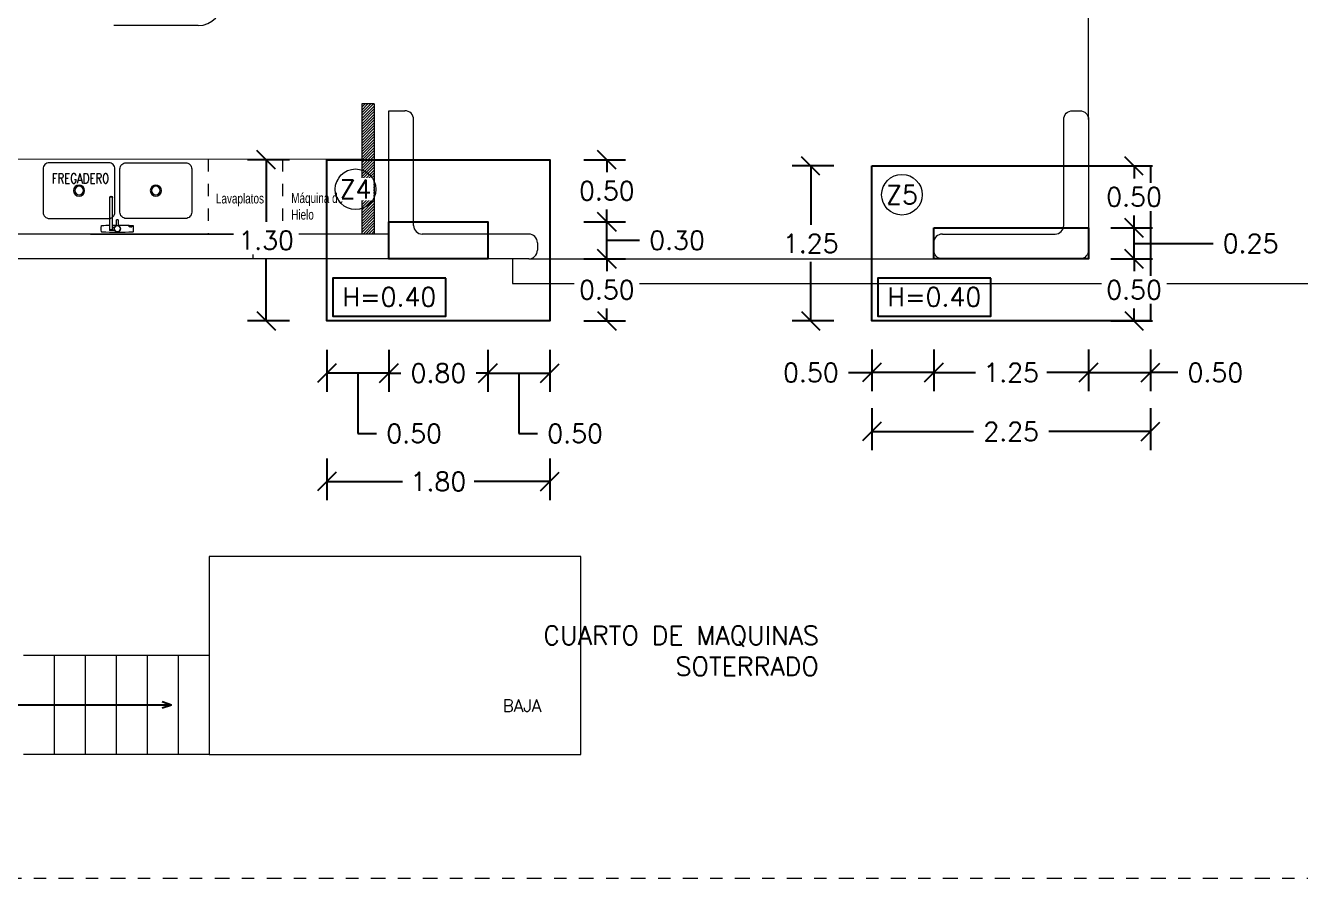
# Model space of a CAD drawing. Header units: metres. Extents: x -25 to 234, y -25 to 53.
# Drawn here: x 106 to 116.29, y 23.46 to 30.34 of the extents above; entities that cross this region are included whole.
import ezdxf

# ---------------------------------------------------------------- set-up
doc = ezdxf.new("R2010")
doc.units = ezdxf.units.M
doc.header["$LTSCALE"] = 0.1
doc.header["$MEASUREMENT"] = 0
doc.header["$PDMODE"] = 66
for name, pattern in [('ACAD_ISO07W100', [3, 0, -3]), ('ACAD_ISO10W100', [18, 12, -3, 0, -3]), ('CONTINUA', [0])]:
    doc.linetypes.add(name, pattern=pattern)
for name, color, linetype, lineweight in [('0-S-GRID-IDEN', 1, 'Continuous', 9), ('01_Mobiliario', 19, 'Continuous', 0), ('02_Mob oculto', 233, 'ACAD_ISO07W100', 0), ('02_mobiliario', 250, 'Continuous', 5), ('A-DOOR', 251, 'Continuous', 5), ('A-FLOR', 253, 'Continuous', 0), ('A-WALL', 7, 'Continuous', 5), ('MOB FIJOS', 251, 'Continuous', 0), ('piso', 253, 'Continuous', 0), ('PLF 01', 252, 'Continuous', 9)]:
    doc.layers.add(name, color=color, linetype=linetype, lineweight=lineweight)
for name, color, linetype in [('001-DIMTEXTO', 4, 'Continuous'), ('DIMENSIONES', 7, 'Continuous'), ('DIMTEXTO', 4, 'Continuous'), ('TEXTOS', 4, 'Continuous'), ('ZAPATAS', 6, 'Continuous')]:
    doc.layers.add(name, color=color, linetype=linetype)
doc.layers.add('SOLAR', color=7, linetype='ACAD_ISO10W100', lineweight=9, true_color=0xff1414)
doc.styles.add('Arch-Dim', font='romans.shx', dxfattribs={"width": 0.75})
doc.styles.add('SMPLEX', font='simplex.shx')
doc.styles.get("Standard").update_dxf_attribs({"font": 'arial.ttf'})
doc.dimstyles.new('DIM-75', dxfattribs={"dimscale": 0.75, "dimtxt": 0.2, "dimasz": 0.2, "dimexe": 0.2, "dimexo": 0.2, "dimgap": 0.1, "dimtad": 0, "dimtih": 1, "dimtoh": 1, "dimzin": 0, "dimdsep": 46, "dimtxsty": 'SMPLEX', "dimblk1": 'OBLIQUE', "dimblk2": 'OBLIQUE', "dimsah": 1, "dimcen": 0.2, "dimclrd": 4, "dimclre": 4, "dimclrt": 4, "dimadec": 0, "dimazin": 0, "dimtfac": 1, "dimtmove": 1, "dimatfit": 3, "dimldrblk": 'OPEN30', "dimfxl": 0.25, "dimfxlon": 1, "dimtfill": 1, "dimtolj": 1, "dimtzin": 0, "dimarcsym": 0})

# ---------------------------------------------------------------- blocks, each defined once
blk = doc.blocks.new('SE3')
at = {"layer": 'MOB FIJOS'}
for p, q in [((115.4, 359.7), (115.4, 371.2)), ((132.6, 371.2), (115.4, 371.2)), ((115.4, 359.7), (116.8, 359.7)), ((116.8, 365.4), (116.8, 264.8)), ((124.5, 264.8), (124.5, 365.4)), ((124.5, 359.7), (132.6, 359.7)), ((138.5, 355.7), (138.5, 336.6)), ((143.5, 336.6), (138.5, 336.6)), ((143.5, 336.6), (143.5, 355.7)), ((180, 358.9), (179.6, 358.9)), ((179.6, 358.9), (179.6, 357)), ((179.6, 357), (180, 357)), ((180, 358.1), (180, 358.9)), ((180.7, 358.1), (180, 358.1)), ((180, 357), (180, 357.8)), ((180, 357.8), (180.7, 357.8)), ((181.1, 358.9), (180.7, 358.9)), ((180.7, 358.9), (180.7, 358.1)), ((180.7, 357.8), (180.7, 357)), ((180.7, 357), (181.1, 357)), ((181.1, 357), (181.1, 358.9)), ((181.5, 358.9), (182.8, 358.9)), ((181.5, 357), (181.5, 358.9)), ((182.9, 357), (181.5, 357)), ((181.8, 358.6), (181.8, 358.2)), ((182.8, 358.6), (181.8, 358.6)), ((181.8, 358.2), (182.8, 358.2)), ((181.8, 357.8), (181.8, 357.3)), ((182.8, 357.8), (181.8, 357.8)), ((181.8, 357.3), (182.9, 357.3)), ((182.8, 358.9), (182.8, 358.6)), ((182.8, 358.2), (182.8, 357.8)), ((182.9, 357.3), (182.9, 357)), ((183.2, 358.9), (183.6, 358.9)), ((183.2, 357), (183.2, 358.9)), ((184.5, 357), (183.2, 357)), ((183.6, 358.9), (183.6, 357.3)), ((183.6, 357.3), (184.5, 357.3)), ((184.5, 357.3), (184.5, 357)), ((184.6, 358.9), (185, 358.9)), ((185.2, 357), (184.6, 358.9)), ((185, 358.9), (185.4, 357.5)), ((185.6, 357), (185.2, 357)), ((185.4, 357.5), (185.9, 358.9)), ((186.3, 358.9), (185.6, 357)), ((185.9, 358.9), (186.3, 358.9)), ((186.5, 358.9), (187.8, 358.9)), ((186.5, 357), (186.5, 358.9)), ((187.8, 357), (186.5, 357)), ((186.8, 358.6), (186.8, 358.2)), ((187.8, 358.6), (186.8, 358.6)), ((186.8, 358.2), (187.7, 358.2)), ((186.8, 357.8), (186.8, 357.3)), ((187.7, 357.8), (186.8, 357.8)), ((186.8, 357.3), (187.8, 357.3)), ((187.7, 358.2), (187.7, 357.8)), ((187.8, 358.9), (187.8, 358.6)), ((187.8, 357.3), (187.8, 357)), ((188, 358.9), (188.5, 358.9)), ((188.6, 358), (188, 358.9)), ((188, 357), (188.6, 358)), ((188.4, 357), (188, 357)), ((188.8, 357.7), (188.4, 357)), ((188.5, 358.9), (188.8, 358.3)), ((188.8, 358.3), (189.2, 358.9)), ((189.2, 357), (188.8, 357.7)), ((189.6, 358.9), (189, 358)), ((189, 358), (189.7, 357)), ((189.2, 358.9), (189.6, 358.9)), ((189.7, 357), (189.2, 357)), ((116.5, 264.1), (116.5, 263.5)), ((116.8, 264.8), (116.8, 264.1)), ((124.5, 264.1), (124.5, 264.8)), ((124.8, 263.5), (124.8, 264.1))]:
    blk.add_line(p, q, dxfattribs=at)
blk.add_circle((141, 365.4), 10, dxfattribs=at)
for centre, radius, start, end in [((200.7, 365.4), 111.9, 175.2133, 184.7867), ((90.8, 374.6), 1.52, 93.4481, 175.2133), ((141, -458.7), 836.4, 86.5519, 93.4481), ((141, 365.4), 10.2, 0, 255.8182), ((191.2, 374.6), 1.52, 4.7867, 86.5519), ((81.2, 365.4), 111.9, 355.2133, 4.7867), ((90.8, 356.2), 1.52, 184.7867, 266.5519), ((141, 1189.5), 836.4, 266.5519, 268.3467), ((120.7, 365.4), 3.91, 0, 192.0524), ((120.7, 365.4), 3.81, 0, 180), ((120.7, 365.4), 3.91, 347.9113, 0), ((141, 1189.5), 836.4, 268.8689, 269.8295), ((141, 365.4), 10.2, 284.1818, 0), ((141, 1189.5), 836.4, 270.1705, 273.4481), ((191.2, 356.2), 1.52, 273.4481, 355.2133)]:
    blk.add_arc(centre, radius, start, end, dxfattribs=at)
for centre, major_axis, start_param, end_param in [((120.7, 264.1), (4.12, 0), 2.748282, 6.283185), ((120.7, 263.5), (4.12, 0), 3.141593, 6.283185), ((120.7, 264.8), (-3.81, 0), 0, 3.141593), ((120.7, 264.1), (3.81, 0), 3.141593, 6.283185), ((120.7, 264.1), (4.12, 0), 0, 0.393311)]:
    blk.add_ellipse(centre, major_axis=major_axis, ratio=0.996195, start_param=start_param, end_param=end_param, dxfattribs=at)
blk = doc.blocks.new('A$C42cea3f9')
at = {"layer": 'MOB FIJOS'}
for points in [[(0.53, 0.564), (0.05, 0.564, 0.414214), (0, 0.514), (0, 0.164, 0.414214), (0.05, 0.114), (0.53, 0.114, 0.414214), (0.58, 0.164), (0.58, 0.514, 0.414214)], [(0.67, 0.564), (1.15, 0.564, -0.414214), (1.2, 0.514), (1.2, 0.164, -0.414214), (1.15, 0.114), (0.67, 0.114, -0.414214), (0.62, 0.164), (0.62, 0.514, -0.414214)]]:
    blk.add_lwpolyline(points, format="xyb", close=True, dxfattribs=at)
at = {"layer": 'MOB FIJOS', "ltscale": 0.01}
for centre, major_axis in [((0.29, 0.339), (-0.0318, 0.0318)), ((0.29, 0.339), (-0.0247, 0.0247)), ((0.91, 0.339), (-0.0318, 0.0318)), ((0.91, 0.339), (-0.0247, 0.0247))]:
    blk.add_ellipse(centre, major_axis=major_axis, ratio=1, start_param=2.356194489560823, end_param=8.639379796740409, dxfattribs=at)
at = {"layer": 'MOB FIJOS', "xscale": 0.002480511886764446, "yscale": 0.002480511886764446, "zscale": 0.002480511886764446, "rotation": 180}
blk.add_blockref('SE3', (0.951, 0.937), dxfattribs=at)
blk = doc.blocks.new('PL MUEBLES 1N NASAS 09')
at = {"layer": 'PLF 01'}
h = blk.add_hatch(dxfattribs=at)
h.set_pattern_fill('LINE', color=4, scale=0.005, angle=45)
h.set_pattern_definition([(45, (60.672453, 33.433997), (-0.01122532, 0.01122532), [])])
h.paths.add_polyline_path([(63.112, 34.209), (63.112, 33.159), (63.012, 33.159), (63.012, 34.209)])
at = {"layer": '01_Mobiliario', "color": 4, "ltscale": 0.005, "transparency": 33554684}
blk.add_line((59.653, 33.763), (63.012, 33.766), dxfattribs=at)
at = {"layer": '02_Mob oculto', "color": 4, "ltscale": 0.005, "transparency": 33554508}
for p, q in [((61.772, 33.765), (61.772, 33.163)), ((62.372, 33.765), (62.372, 33.163))]:
    blk.add_line(p, q, dxfattribs=at)
at = {"layer": '02_mobiliario', "color": 4, "transparency": 33554684}
blk.add_line((61.69, 34.842), (61.01, 34.842), dxfattribs=at)
blk.add_arc((61.69, 35.042), 0.2, 270, 360, dxfattribs=at)
at = {"layer": 'A-WALL', "color": 4}
for p, q in [((63.23, 33.159), (63.23, 34.154)), ((63.23, 34.154), (63.36, 34.154)), ((63.43, 33.229), (63.43, 34.084)), ((63.23, 33.159), (58.7, 33.159)), ((64.36, 33.159), (63.5, 33.159)), ((64.43, 33.089), (64.43, 33.029)), ((64.36, 32.959), (58.128, 32.959))]:
    blk.add_line(p, q, dxfattribs=at)
at = {"layer": 'A-WALL', "color": 4, "transparency": 33554684}
blk.add_line((62.131, 33.159), (62.131, 32.959), dxfattribs=at)
at = {"layer": 'A-WALL', "color": 4}
blk.add_lwpolyline([(67.7, 33.159), (68.61, 33.159, 0.414214), (68.68, 33.229), (68.68, 34.084, -0.414214), (68.75, 34.154), (68.81, 34.154, -0.414214), (68.88, 34.084), (68.88, 33.029, -0.414214), (68.81, 32.959), (67.7, 32.959, -0.414214), (67.63, 33.029), (67.63, 33.089)], format="xyb", dxfattribs=at)
for centre, start, end in [((63.36, 34.084), 0, 90), ((63.5, 33.229), 180, 270), ((64.36, 33.089), 360, 90), ((67.7, 33.089), 90, 180), ((64.36, 33.029), 270, 360)]:
    blk.add_arc(centre, 0.07, start, end, dxfattribs=at)
at = {"layer": 'piso', "color": 4, "transparency": 33554687}
blk.add_line((68.88, 34.084), (68.88, 37.824), dxfattribs=at)
at = {"layer": 'piso', "color": 4}
for p, q in [((64.23, 32.959), (64.23, 32.759)), ((64.36, 32.959), (64.431, 32.959)), ((67.63, 32.959), (67.7, 32.959)), ((64.23, 32.759), (74.08, 32.759))]:
    blk.add_line(p, q, dxfattribs=at)
at = {"layer": 'PLF 01', "color": 4}
for points in [[(63.112, 34.209), (63.012, 34.209)], [(63.012, 34.209), (63.012, 33.159)], [(63.112, 34.209), (63.112, 33.159)]]:
    blk.add_lwpolyline(points, dxfattribs=at)
at = {"layer": 'MOB FIJOS', "color": 4, "xscale": -1}
blk.add_blockref('A$C42cea3f9', (61.639, 33.171), dxfattribs=at)
at = {"layer": 'TEXTOS', "color": 4, "insert": (60.509, 33.568), "char_height": 0.08, "width": 26.65337, "attachment_point": 7, "style": 'Arch-Dim'}
blk.add_mtext('\\pt0.47299,2.32;FREGADERO', dxfattribs=at)
at = {"layer": 'TEXTOS', "color": 4, "char_height": 0.08, "attachment_point": 7, "style": 'Arch-Dim'}
for s, width, insert in [('{\\fChampagne & Limousines|b0|i0|c0|p0;Lavaplatos}', 1.16771, (61.834, 33.382)), ('{\\fChampagne & Limousines|b0|i0|c0|p0;Máquina de Hielo}', 0.54135, (62.442, 33.275))]:
    blk.add_mtext_dynamic_manual_height_columns(s, width=width, gutter_width=1, heights=[0], dxfattribs=dict(at, insert=insert))
blk = doc.blocks.new('_Oblique')
at = {"color": 0, "linetype": 'ByBlock', "lineweight": -2}
blk.add_line((-0.5, -0.5), (0.5, 0.5), dxfattribs=at)
blk = doc.blocks.new('*D992')
at = {"layer": 'Defpoints', "color": 0, "linetype": 'CONTINUA', "transparency": 16777216}
for p in [(120.749, -21.995), (121.999, -21.995), (121.999, -22.913)]:
    blk.add_point(p, dxfattribs=at)
at = {"layer": 'DIMENSIONES', "color": 4, "linetype": 'CONTINUA', "lineweight": -2, "transparency": 16777216}
for p, q in [((120.749, -22.726), (120.749, -23.063)), ((121.999, -22.726), (121.999, -23.063)), ((120.749, -22.913), (121.085, -22.913)), ((121.999, -22.913), (121.663, -22.913))]:
    blk.add_line(p, q, dxfattribs=at)
at = {"layer": 'DIMENSIONES', "color": 4, "linetype": 'CONTINUA', "lineweight": -2, "transparency": 16777216, "xscale": 0.15, "yscale": 0.15, "zscale": 0.15, "rotation": 180}
blk.add_blockref('_Oblique', (120.749, -22.913), dxfattribs=at)
at = {"layer": 'DIMENSIONES', "color": 4, "linetype": 'CONTINUA', "lineweight": -2, "transparency": 16777216, "xscale": 0.15, "yscale": 0.15, "zscale": 0.15}
blk.add_blockref('_Oblique', (121.999, -22.913), dxfattribs=at)
at = {"layer": 'DIMENSIONES', "color": 4, "linetype": 'CONTINUA', "transparency": 16777216, "insert": (121.374, -22.913), "char_height": 0.15, "attachment_point": 5, "style": 'SMPLEX', "bg_fill": 3, "box_fill_scale": 1.25, "bg_fill_color": 256, "bg_fill_true_color": 13158600, "bg_fill_transparency": 0}
blk.add_mtext('\\A1;1.25', dxfattribs=at)
blk = doc.blocks.new('_Open30')
at = {"layer": 'DIMTEXTO', "color": 0, "lineweight": -2}
for p, q in [((-1, 0.268), (0, 0)), ((0, 0), (-1, -0.268)), ((0, 0), (-1, 0))]:
    blk.add_line(p, q, dxfattribs=at)
blk = doc.blocks.new('*D993')
at = {"layer": 'Defpoints', "color": 0, "linetype": 'CONTINUA', "transparency": 16777216}
for p in [(116.349, -21.995), (117.149, -21.995), (117.149, -22.917)]:
    blk.add_point(p, dxfattribs=at)
at = {"layer": 'DIMENSIONES', "color": 4, "linetype": 'CONTINUA', "lineweight": -2, "transparency": 16777216}
for p, q in [((116.349, -22.73), (116.349, -23.067)), ((117.149, -22.73), (117.149, -23.067)), ((116.349, -22.917), (116.446, -22.917)), ((117.149, -22.917), (117.053, -22.917))]:
    blk.add_line(p, q, dxfattribs=at)
at = {"layer": 'DIMENSIONES', "color": 4, "linetype": 'CONTINUA', "lineweight": -2, "transparency": 16777216, "xscale": 0.15, "yscale": 0.15, "zscale": 0.15, "rotation": 180}
blk.add_blockref('_Oblique', (116.349, -22.917), dxfattribs=at)
at = {"layer": 'DIMENSIONES', "color": 4, "linetype": 'CONTINUA', "lineweight": -2, "transparency": 16777216, "xscale": 0.15, "yscale": 0.15, "zscale": 0.15}
blk.add_blockref('_Oblique', (117.149, -22.917), dxfattribs=at)
at = {"layer": 'DIMENSIONES', "color": 4, "linetype": 'CONTINUA', "transparency": 16777216, "insert": (116.749, -22.917), "char_height": 0.15, "attachment_point": 5, "style": 'SMPLEX', "bg_fill": 3, "box_fill_scale": 1.25, "bg_fill_color": 256, "bg_fill_true_color": 13158600, "bg_fill_transparency": 0}
blk.add_mtext('\\A1;0.80', dxfattribs=at)
blk = doc.blocks.new('*D998')
at = {"layer": 'Defpoints', "color": 0, "linetype": 'CONTINUA', "transparency": 16777216}
for p in [(117.149, -21.695), (118.109, -21.695), (117.65, -21.995)]:
    blk.add_point(p, dxfattribs=at)
at = {"layer": 'DIMENSIONES', "color": 4, "linetype": 'CONTINUA', "lineweight": -2, "transparency": 16777216}
for p, q in [((117.922, -21.695), (118.259, -21.695)), ((118.109, -21.995), (118.109, -21.695)), ((118.109, -21.845), (118.223, -21.845)), ((118.223, -21.845), (118.373, -21.845)), ((117.922, -21.995), (118.259, -21.995))]:
    blk.add_line(p, q, dxfattribs=at)
at = {"layer": 'DIMENSIONES', "color": 4, "linetype": 'CONTINUA', "lineweight": -2, "transparency": 16777216, "xscale": 0.15, "yscale": 0.15, "zscale": 0.15}
for p, rotation in [((118.109, -21.695), 90), ((118.109, -21.995), 270)]:
    blk.add_blockref('_Oblique', p, dxfattribs=dict(at, rotation=rotation))
at = {"layer": 'DIMENSIONES', "color": 4, "linetype": 'CONTINUA', "transparency": 16777216, "insert": (118.676, -21.845), "char_height": 0.15, "attachment_point": 5, "style": 'SMPLEX', "bg_fill": 3, "box_fill_scale": 1.25, "bg_fill_color": 256, "bg_fill_true_color": 13158600, "bg_fill_transparency": 0}
blk.add_mtext('\\A1;0.30', dxfattribs=at)
blk = doc.blocks.new('*D999')
at = {"layer": 'Defpoints', "color": 0, "linetype": 'CONTINUA', "transparency": 16777216}
for p in [(121.999, -21.745), (122.366, -21.745), (121.999, -21.995)]:
    blk.add_point(p, dxfattribs=at)
at = {"layer": 'DIMENSIONES', "color": 4, "linetype": 'CONTINUA', "lineweight": -2, "transparency": 16777216}
for p, q in [((122.179, -21.745), (122.516, -21.745)), ((122.366, -21.995), (122.366, -21.745)), ((122.366, -21.87), (122.854, -21.87)), ((122.854, -21.87), (123.004, -21.87)), ((122.179, -21.995), (122.516, -21.995))]:
    blk.add_line(p, q, dxfattribs=at)
at = {"layer": 'DIMENSIONES', "color": 4, "linetype": 'CONTINUA', "lineweight": -2, "transparency": 16777216, "xscale": 0.15, "yscale": 0.15, "zscale": 0.15}
for p, rotation in [((122.366, -21.745), 90), ((122.366, -21.995), 270)]:
    blk.add_blockref('_Oblique', p, dxfattribs=dict(at, rotation=rotation))
at = {"layer": 'DIMENSIONES', "color": 4, "linetype": 'CONTINUA', "transparency": 16777216, "insert": (123.307, -21.87), "char_height": 0.15, "attachment_point": 5, "style": 'SMPLEX', "bg_fill": 3, "box_fill_scale": 1.25, "bg_fill_color": 256, "bg_fill_true_color": 13158600, "bg_fill_transparency": 0}
blk.add_mtext('\\A1;0.25', dxfattribs=at)
blk = doc.blocks.new('*D811')
at = {"layer": 'Defpoints', "color": 0, "linetype": 'CONTINUA', "transparency": 16777216}
for p in [(120.249, -22.495), (122.499, -22.495), (122.499, -23.389)]:
    blk.add_point(p, dxfattribs=at)
at = {"layer": 'DIMENSIONES', "color": 4, "linetype": 'CONTINUA', "lineweight": -2, "transparency": 16777216}
for p, q in [((120.249, -23.201), (120.249, -23.539)), ((122.499, -23.201), (122.499, -23.539)), ((120.249, -23.389), (121.071, -23.389)), ((122.499, -23.389), (121.678, -23.389))]:
    blk.add_line(p, q, dxfattribs=at)
at = {"layer": 'DIMENSIONES', "color": 4, "linetype": 'CONTINUA', "lineweight": -2, "transparency": 16777216, "xscale": 0.15, "yscale": 0.15, "zscale": 0.15, "rotation": 180}
blk.add_blockref('_Oblique', (120.249, -23.389), dxfattribs=at)
at = {"layer": 'DIMENSIONES', "color": 4, "linetype": 'CONTINUA', "lineweight": -2, "transparency": 16777216, "xscale": 0.15, "yscale": 0.15, "zscale": 0.15}
blk.add_blockref('_Oblique', (122.499, -23.389), dxfattribs=at)
at = {"layer": 'DIMENSIONES', "color": 4, "linetype": 'CONTINUA', "transparency": 16777216, "insert": (121.374, -23.389), "char_height": 0.15, "attachment_point": 5, "style": 'SMPLEX', "bg_fill": 3, "box_fill_scale": 1.25, "bg_fill_color": 256, "bg_fill_true_color": 13158600, "bg_fill_transparency": 0}
blk.add_mtext('\\A1;2.25', dxfattribs=at)
blk = doc.blocks.new('*D812')
at = {"layer": 'Defpoints', "color": 0, "linetype": 'CONTINUA', "transparency": 16777216}
for p in [(119.755, -21.245), (120.249, -21.245), (120.249, -22.495)]:
    blk.add_point(p, dxfattribs=at)
at = {"layer": 'DIMENSIONES', "color": 4, "linetype": 'CONTINUA', "lineweight": -2, "transparency": 16777216}
for p, q in [((119.943, -21.245), (119.605, -21.245)), ((119.755, -21.245), (119.755, -21.72)), ((119.755, -22.495), (119.755, -22.02)), ((119.943, -22.495), (119.605, -22.495))]:
    blk.add_line(p, q, dxfattribs=at)
at = {"layer": 'DIMENSIONES', "color": 4, "linetype": 'CONTINUA', "lineweight": -2, "transparency": 16777216, "xscale": 0.15, "yscale": 0.15, "zscale": 0.15}
for p, rotation in [((119.755, -21.245), 90), ((119.755, -22.495), 270)]:
    blk.add_blockref('_Oblique', p, dxfattribs=dict(at, rotation=rotation))
at = {"layer": 'DIMENSIONES', "color": 4, "linetype": 'CONTINUA', "transparency": 16777216, "insert": (119.755, -21.87), "char_height": 0.15, "attachment_point": 5, "style": 'SMPLEX', "bg_fill": 3, "box_fill_scale": 1.25, "bg_fill_color": 256, "bg_fill_true_color": 13158600, "bg_fill_transparency": 0}
blk.add_mtext('\\A1;1.25', dxfattribs=at)
blk = doc.blocks.new('*D813')
at = {"layer": 'Defpoints', "color": 0, "linetype": 'CONTINUA', "transparency": 16777216}
for p in [(115.849, -22.851), (117.649, -22.851), (117.649, -23.792)]:
    blk.add_point(p, dxfattribs=at)
at = {"layer": 'DIMENSIONES', "color": 4, "linetype": 'CONTINUA', "lineweight": -2, "transparency": 16777216}
for p, q in [((115.849, -23.605), (115.849, -23.942)), ((117.649, -23.605), (117.649, -23.942)), ((115.849, -23.792), (116.46, -23.792)), ((117.649, -23.792), (117.038, -23.792))]:
    blk.add_line(p, q, dxfattribs=at)
at = {"layer": 'DIMENSIONES', "color": 4, "linetype": 'CONTINUA', "lineweight": -2, "transparency": 16777216, "xscale": 0.15, "yscale": 0.15, "zscale": 0.15, "rotation": 180}
blk.add_blockref('_Oblique', (115.849, -23.792), dxfattribs=at)
at = {"layer": 'DIMENSIONES', "color": 4, "linetype": 'CONTINUA', "lineweight": -2, "transparency": 16777216, "xscale": 0.15, "yscale": 0.15, "zscale": 0.15}
blk.add_blockref('_Oblique', (117.649, -23.792), dxfattribs=at)
at = {"layer": 'DIMENSIONES', "color": 4, "linetype": 'CONTINUA', "transparency": 16777216, "insert": (116.749, -23.792), "char_height": 0.15, "attachment_point": 5, "style": 'SMPLEX', "bg_fill": 3, "box_fill_scale": 1.25, "bg_fill_color": 256, "bg_fill_true_color": 13158600, "bg_fill_transparency": 0}
blk.add_mtext('\\A1;1.80', dxfattribs=at)
blk = doc.blocks.new('*D814')
at = {"layer": 'Defpoints', "color": 0, "linetype": 'CONTINUA', "transparency": 16777216}
for p in [(115.358, -21.195), (115.849, -21.195), (115.849, -22.495)]:
    blk.add_point(p, dxfattribs=at)
at = {"layer": 'DIMENSIONES', "color": 4, "linetype": 'CONTINUA', "lineweight": -2, "transparency": 16777216}
for p, q in [((115.546, -21.195), (115.208, -21.195)), ((115.358, -21.195), (115.358, -21.695)), ((115.358, -22.495), (115.358, -21.995)), ((115.546, -22.495), (115.208, -22.495))]:
    blk.add_line(p, q, dxfattribs=at)
at = {"layer": 'DIMENSIONES', "color": 4, "linetype": 'CONTINUA', "lineweight": -2, "transparency": 16777216, "xscale": 0.15, "yscale": 0.15, "zscale": 0.15}
for p, rotation in [((115.358, -21.195), 90), ((115.358, -22.495), 270)]:
    blk.add_blockref('_Oblique', p, dxfattribs=dict(at, rotation=rotation))
at = {"layer": 'DIMENSIONES', "color": 4, "linetype": 'CONTINUA', "transparency": 16777216, "insert": (115.358, -21.845), "char_height": 0.15, "attachment_point": 5, "style": 'SMPLEX', "bg_fill": 3, "box_fill_scale": 1.25, "bg_fill_color": 256, "bg_fill_true_color": 13158600, "bg_fill_transparency": 0}
blk.add_mtext('\\A1;1.30', dxfattribs=at)
blk = doc.blocks.new('*D846')
at = {"layer": 'Defpoints', "color": 0, "linetype": 'CONTINUA', "transparency": 16777216}
for p in [(121.999, -21.995), (121.999, -22.495), (122.366, -22.495)]:
    blk.add_point(p, dxfattribs=at)
at = {"layer": 'DIMENSIONES', "color": 4, "linetype": 'CONTINUA', "lineweight": -2, "transparency": 16777216}
for p, q in [((122.179, -21.995), (122.516, -21.995)), ((122.366, -21.995), (122.366, -22.095)), ((122.366, -22.495), (122.366, -22.395)), ((122.179, -22.495), (122.516, -22.495))]:
    blk.add_line(p, q, dxfattribs=at)
at = {"layer": 'DIMENSIONES', "color": 4, "linetype": 'CONTINUA', "lineweight": -2, "transparency": 16777216, "xscale": 0.15, "yscale": 0.15, "zscale": 0.15}
for p, rotation in [((122.366, -21.995), 90), ((122.366, -22.495), 270)]:
    blk.add_blockref('_Oblique', p, dxfattribs=dict(at, rotation=rotation))
at = {"layer": 'DIMENSIONES', "color": 4, "linetype": 'CONTINUA', "transparency": 16777216, "insert": (122.366, -22.245), "char_height": 0.15, "attachment_point": 5, "style": 'SMPLEX', "bg_fill": 3, "box_fill_scale": 1.25, "bg_fill_color": 256, "bg_fill_true_color": 13158600, "bg_fill_transparency": 0}
blk.add_mtext('\\A1;0.50', dxfattribs=at)
blk = doc.blocks.new('*D847')
at = {"layer": 'Defpoints', "color": 0, "linetype": 'CONTINUA', "transparency": 16777216}
for p in [(117.65, -21.995), (117.65, -22.495), (118.109, -22.495)]:
    blk.add_point(p, dxfattribs=at)
at = {"layer": 'DIMENSIONES', "color": 4, "linetype": 'CONTINUA', "lineweight": -2, "transparency": 16777216}
for p, q in [((117.922, -21.995), (118.259, -21.995)), ((118.109, -21.995), (118.109, -22.095)), ((118.109, -22.495), (118.109, -22.395)), ((117.922, -22.495), (118.259, -22.495))]:
    blk.add_line(p, q, dxfattribs=at)
at = {"layer": 'DIMENSIONES', "color": 4, "linetype": 'CONTINUA', "lineweight": -2, "transparency": 16777216, "xscale": 0.15, "yscale": 0.15, "zscale": 0.15}
for p, rotation in [((118.109, -21.995), 90), ((118.109, -22.495), 270)]:
    blk.add_blockref('_Oblique', p, dxfattribs=dict(at, rotation=rotation))
at = {"layer": 'DIMENSIONES', "color": 4, "linetype": 'CONTINUA', "transparency": 16777216, "insert": (118.109, -22.245), "char_height": 0.15, "attachment_point": 5, "style": 'SMPLEX', "bg_fill": 3, "box_fill_scale": 1.25, "bg_fill_color": 256, "bg_fill_true_color": 13158600, "bg_fill_transparency": 0}
blk.add_mtext('\\A1;0.50', dxfattribs=at)
blk = doc.blocks.new('*D874')
at = {"layer": 'Defpoints', "color": 0, "linetype": 'CONTINUA', "transparency": 16777216}
for p in [(117.149, -21.195), (118.109, -21.195), (117.149, -21.695)]:
    blk.add_point(p, dxfattribs=at)
at = {"layer": 'DIMENSIONES', "color": 4, "linetype": 'CONTINUA', "lineweight": -2, "transparency": 16777216}
for p, q in [((117.922, -21.195), (118.259, -21.195)), ((118.109, -21.195), (118.109, -21.295)), ((118.109, -21.695), (118.109, -21.595)), ((117.922, -21.695), (118.259, -21.695))]:
    blk.add_line(p, q, dxfattribs=at)
at = {"layer": 'DIMENSIONES', "color": 4, "linetype": 'CONTINUA', "lineweight": -2, "transparency": 16777216, "xscale": 0.15, "yscale": 0.15, "zscale": 0.15}
for p, rotation in [((118.109, -21.195), 90), ((118.109, -21.695), 270)]:
    blk.add_blockref('_Oblique', p, dxfattribs=dict(at, rotation=rotation))
at = {"layer": 'DIMENSIONES', "color": 4, "linetype": 'CONTINUA', "transparency": 16777216, "insert": (118.109, -21.445), "char_height": 0.15, "attachment_point": 5, "style": 'SMPLEX', "bg_fill": 3, "box_fill_scale": 1.25, "bg_fill_color": 256, "bg_fill_true_color": 13158600, "bg_fill_transparency": 0}
blk.add_mtext('\\A1;0.50', dxfattribs=at)
blk = doc.blocks.new('*D875')
at = {"layer": 'Defpoints', "color": 0, "linetype": 'CONTINUA', "transparency": 16777216}
for p in [(117.149, -21.995), (117.649, -21.995), (117.649, -22.917)]:
    blk.add_point(p, dxfattribs=at)
at = {"layer": 'DIMENSIONES', "color": 4, "linetype": 'CONTINUA', "lineweight": -2, "transparency": 16777216}
for p, q in [((117.149, -22.73), (117.149, -23.067)), ((117.649, -22.73), (117.649, -23.067)), ((117.149, -22.917), (117.649, -22.917)), ((117.399, -22.917), (117.399, -23.405)), ((117.399, -23.405), (117.549, -23.405))]:
    blk.add_line(p, q, dxfattribs=at)
at = {"layer": 'DIMENSIONES', "color": 4, "linetype": 'CONTINUA', "lineweight": -2, "transparency": 16777216, "xscale": 0.15, "yscale": 0.15, "zscale": 0.15, "rotation": 180}
blk.add_blockref('_Oblique', (117.149, -22.917), dxfattribs=at)
at = {"layer": 'DIMENSIONES', "color": 4, "linetype": 'CONTINUA', "lineweight": -2, "transparency": 16777216, "xscale": 0.15, "yscale": 0.15, "zscale": 0.15}
blk.add_blockref('_Oblique', (117.649, -22.917), dxfattribs=at)
at = {"layer": 'DIMENSIONES', "color": 4, "linetype": 'CONTINUA', "transparency": 16777216, "insert": (117.853, -23.405), "char_height": 0.15, "attachment_point": 5, "style": 'SMPLEX', "bg_fill": 3, "box_fill_scale": 1.25, "bg_fill_color": 256, "bg_fill_true_color": 13158600, "bg_fill_transparency": 0}
blk.add_mtext('\\A1;0.50', dxfattribs=at)
blk = doc.blocks.new('*D876')
at = {"layer": 'Defpoints', "color": 0, "linetype": 'CONTINUA', "transparency": 16777216}
for p in [(115.849, -21.995), (116.349, -21.995), (115.849, -22.917)]:
    blk.add_point(p, dxfattribs=at)
at = {"layer": 'DIMENSIONES', "color": 4, "linetype": 'CONTINUA', "lineweight": -2, "transparency": 16777216}
for p, q in [((115.849, -22.73), (115.849, -23.067)), ((116.349, -22.73), (116.349, -23.067)), ((116.349, -22.917), (115.849, -22.917)), ((116.099, -22.917), (116.099, -23.405)), ((116.099, -23.405), (116.249, -23.405))]:
    blk.add_line(p, q, dxfattribs=at)
at = {"layer": 'DIMENSIONES', "color": 4, "linetype": 'CONTINUA', "lineweight": -2, "transparency": 16777216, "xscale": 0.15, "yscale": 0.15, "zscale": 0.15, "rotation": 180}
blk.add_blockref('_Oblique', (115.849, -22.917), dxfattribs=at)
at = {"layer": 'DIMENSIONES', "color": 4, "linetype": 'CONTINUA', "lineweight": -2, "transparency": 16777216, "xscale": 0.15, "yscale": 0.15, "zscale": 0.15}
blk.add_blockref('_Oblique', (116.349, -22.917), dxfattribs=at)
at = {"layer": 'DIMENSIONES', "color": 4, "linetype": 'CONTINUA', "transparency": 16777216, "insert": (116.553, -23.405), "char_height": 0.15, "attachment_point": 5, "style": 'SMPLEX', "bg_fill": 3, "box_fill_scale": 1.25, "bg_fill_color": 256, "bg_fill_true_color": 13158600, "bg_fill_transparency": 0}
blk.add_mtext('\\A1;0.50', dxfattribs=at)
blk = doc.blocks.new('*D877')
at = {"layer": 'Defpoints', "color": 0, "linetype": 'CONTINUA', "transparency": 16777216}
for p in [(120.249, -21.995), (120.749, -21.995), (120.249, -22.913)]:
    blk.add_point(p, dxfattribs=at)
at = {"layer": 'DIMENSIONES', "color": 4, "linetype": 'CONTINUA', "lineweight": -2, "transparency": 16777216}
for p, q in [((120.249, -22.726), (120.249, -23.063)), ((120.749, -22.726), (120.749, -23.063)), ((120.061, -22.913), (120.249, -22.913)), ((120.749, -22.913), (120.249, -22.913))]:
    blk.add_line(p, q, dxfattribs=at)
at = {"layer": 'DIMENSIONES', "color": 4, "linetype": 'CONTINUA', "lineweight": -2, "transparency": 16777216, "xscale": 0.15, "yscale": 0.15, "zscale": 0.15, "rotation": 180}
blk.add_blockref('_Oblique', (120.249, -22.913), dxfattribs=at)
at = {"layer": 'DIMENSIONES', "color": 4, "linetype": 'CONTINUA', "lineweight": -2, "transparency": 16777216, "xscale": 0.15, "yscale": 0.15, "zscale": 0.15}
blk.add_blockref('_Oblique', (120.749, -22.913), dxfattribs=at)
at = {"layer": 'DIMENSIONES', "color": 4, "linetype": 'CONTINUA', "transparency": 16777216, "insert": (119.757, -22.913), "char_height": 0.15, "attachment_point": 5, "style": 'SMPLEX', "bg_fill": 3, "box_fill_scale": 1.25, "bg_fill_color": 256, "bg_fill_true_color": 13158600, "bg_fill_transparency": 0}
blk.add_mtext('\\A1;0.50', dxfattribs=at)
blk = doc.blocks.new('*D878')
at = {"layer": 'Defpoints', "color": 0, "linetype": 'CONTINUA', "transparency": 16777216}
for p in [(121.999, -21.995), (122.499, -21.995), (122.499, -22.913)]:
    blk.add_point(p, dxfattribs=at)
at = {"layer": 'DIMENSIONES', "color": 4, "linetype": 'CONTINUA', "lineweight": -2, "transparency": 16777216}
for p, q in [((121.999, -22.726), (121.999, -23.063)), ((122.499, -22.726), (122.499, -23.063)), ((121.999, -22.913), (122.499, -22.913)), ((122.719, -22.913), (122.499, -22.913))]:
    blk.add_line(p, q, dxfattribs=at)
at = {"layer": 'DIMENSIONES', "color": 4, "linetype": 'CONTINUA', "lineweight": -2, "transparency": 16777216, "xscale": 0.15, "yscale": 0.15, "zscale": 0.15, "rotation": 180}
blk.add_blockref('_Oblique', (121.999, -22.913), dxfattribs=at)
at = {"layer": 'DIMENSIONES', "color": 4, "linetype": 'CONTINUA', "lineweight": -2, "transparency": 16777216, "xscale": 0.15, "yscale": 0.15, "zscale": 0.15}
blk.add_blockref('_Oblique', (122.499, -22.913), dxfattribs=at)
at = {"layer": 'DIMENSIONES', "color": 4, "linetype": 'CONTINUA', "transparency": 16777216, "insert": (123.023, -22.913), "char_height": 0.15, "attachment_point": 5, "style": 'SMPLEX', "bg_fill": 3, "box_fill_scale": 1.25, "bg_fill_color": 256, "bg_fill_true_color": 13158600, "bg_fill_transparency": 0}
blk.add_mtext('\\A1;0.50', dxfattribs=at)
blk = doc.blocks.new('*D879')
at = {"layer": 'Defpoints', "color": 0, "linetype": 'CONTINUA', "transparency": 16777216}
for p in [(121.999, -21.245), (122.366, -21.245), (121.999, -21.745)]:
    blk.add_point(p, dxfattribs=at)
at = {"layer": 'DIMENSIONES', "color": 4, "linetype": 'CONTINUA', "lineweight": -2, "transparency": 16777216}
for p, q in [((122.179, -21.245), (122.516, -21.245)), ((122.366, -21.245), (122.366, -21.345)), ((122.366, -21.745), (122.366, -21.645)), ((122.179, -21.745), (122.516, -21.745))]:
    blk.add_line(p, q, dxfattribs=at)
at = {"layer": 'DIMENSIONES', "color": 4, "linetype": 'CONTINUA', "lineweight": -2, "transparency": 16777216, "xscale": 0.15, "yscale": 0.15, "zscale": 0.15}
for p, rotation in [((122.366, -21.245), 90), ((122.366, -21.745), 270)]:
    blk.add_blockref('_Oblique', p, dxfattribs=dict(at, rotation=rotation))
at = {"layer": 'DIMENSIONES', "color": 4, "linetype": 'CONTINUA', "transparency": 16777216, "insert": (122.366, -21.495), "char_height": 0.15, "attachment_point": 5, "style": 'SMPLEX', "bg_fill": 3, "box_fill_scale": 1.25, "bg_fill_color": 256, "bg_fill_true_color": 13158600, "bg_fill_transparency": 0}
blk.add_mtext('\\A1;0.50', dxfattribs=at)
blk = doc.blocks.new('A$C49d8b0bc')
at = {"layer": 'DIMENSIONES', "linetype": 'CONTINUA'}
for base, p1, p2, picture, middle in [((27.684, 1.025), (26.884, 1.947), (27.684, 1.947), '*D993', (27.284, 1.025)), ((32.534, 1.029), (31.284, 1.947), (32.534, 1.947), '*D992', (31.909, 1.029))]:
    dim = blk.add_linear_dim(base=base, p1=p1, p2=p2, dimstyle='DIM-75', dxfattribs=at)
    dim.commit()
    dim.dimension.update_dxf_attribs({"geometry": picture, "text_midpoint": middle, "insert": (-89.465, 23.942)})
dim = blk.add_linear_dim(base=(28.644, 2.247), p1=(28.185, 1.947), p2=(27.684, 2.247), angle=90, dimstyle='DIM-75', dxfattribs=at)
dim.commit()
dim.dimension.update_dxf_attribs({"geometry": '*D998', "text_midpoint": (28.983, 2.097), "dimtype": 128, "insert": (-89.465, 23.942)})
dim = blk.add_linear_dim(base=(32.901, 2.197), p1=(32.534, 1.947), p2=(32.534, 2.197), angle=90, dimstyle='DIM-75', dxfattribs=at)
dim.commit()
dim.dimension.update_dxf_attribs({"geometry": '*D999', "text_midpoint": (33.614, 2.072), "insert": (-89.465, 23.942)})
dim = blk.add_linear_dim(base=(28.184, 0.15), p1=(26.384, 1.092), p2=(28.184, 1.092), dimstyle='DIM-75', dxfattribs=at)
dim.commit()
dim.dimension.update_dxf_attribs({"geometry": '*D813', "text_midpoint": (27.284, 0.15), "insert": (-89.465, 23.942)})
at = {"layer": '001-DIMTEXTO', "linetype": 'CONTINUA'}
for points in [[(26.884, 2.247), (27.684, 2.247), (27.684, 1.947), (26.884, 1.947)], [(31.284, 2.197), (32.534, 2.197), (32.534, 1.947), (31.284, 1.947)]]:
    blk.add_lwpolyline(points, close=True, dxfattribs=at)
at = {"layer": 'ZAPATAS', "lineweight": 25}
for points in [[(26.384, 2.747), (28.184, 2.747), (28.184, 1.447), (26.384, 1.447)], [(30.784, 2.697), (33.034, 2.697), (33.034, 1.447), (30.784, 1.447)]]:
    blk.add_lwpolyline(points, close=True, dxfattribs=at)
at = {"layer": 'DIMTEXTO', "color": 4, "char_height": 0.15, "attachment_point": 5, "rotation": 0, "style": 'SMPLEX', "bg_fill": 3, "box_fill_scale": 1.1, "bg_fill_color": 256, "bg_fill_true_color": 13158600, "bg_fill_transparency": 0}
for s, insert in [('\\A1;Z4', (26.615, 2.509)), ('\\A1;Z5', (31.027, 2.465))]:
    blk.add_mtext(s, dxfattribs=dict(at, insert=insert))
at = {"layer": 'DIMENSIONES', "linetype": 'CONTINUA'}
for base, p1, p2, picture, middle in [((25.893, 2.747), (26.384, 1.447), (26.384, 2.747), '*D814', (25.893, 2.097)), ((28.644, 2.747), (27.684, 2.247), (27.684, 2.747), '*D874', (28.644, 2.497)), ((32.901, 2.697), (32.534, 2.197), (32.534, 2.697), '*D879', (32.901, 2.447)), ((28.644, 1.447), (28.185, 1.947), (28.185, 1.447), '*D847', (28.644, 1.697))]:
    dim = blk.add_linear_dim(base=base, p1=p1, p2=p2, angle=90, dimstyle='DIM-75', dxfattribs=at)
    dim.commit()
    dim.dimension.update_dxf_attribs({"geometry": picture, "text_midpoint": middle, "insert": (-89.465, 23.942)})
dim = blk.add_linear_dim(base=(33.034, 0.553), p1=(30.784, 1.447), p2=(33.034, 1.447), dimstyle='DIM-75', dxfattribs=at)
dim.commit()
dim.dimension.update_dxf_attribs({"geometry": '*D811', "text_midpoint": (31.909, 0.553), "insert": (-89.465, 23.942)})
at = {"layer": '0-S-GRID-IDEN'}
for centre in [(26.615, 2.509), (31.027, 2.465)]:
    blk.add_circle(centre, 0.164, dxfattribs=at)
at = {"layer": 'DIMENSIONES', "linetype": 'CONTINUA'}
for base, p1, p2, picture, middle in [((30.29, 2.697), (30.784, 1.447), (30.784, 2.697), '*D812', (30.29, 2.072)), ((32.901, 1.447), (32.534, 1.947), (32.534, 1.447), '*D846', (32.901, 1.697))]:
    dim = blk.add_linear_dim(base=base, p1=p1, p2=p2, angle=90, dimstyle='DIM-75', dxfattribs=at)
    dim.commit()
    dim.dimension.update_dxf_attribs({"geometry": picture, "text_midpoint": middle, "insert": (-89.465, 23.942)})
for base, p1, p2, picture, middle in [((26.384, 1.025), (26.884, 1.947), (26.384, 1.947), '*D876', (26.859, 0.538)), ((28.184, 1.025), (27.684, 1.947), (28.184, 1.947), '*D875', (28.159, 0.538))]:
    dim = blk.add_linear_dim(base=base, p1=p1, p2=p2, dimstyle='DIM-75', dxfattribs=at)
    dim.commit()
    dim.dimension.update_dxf_attribs({"geometry": picture, "text_midpoint": middle, "insert": (-89.465, 23.942)})
at = {"layer": 'DIMTEXTO', "color": 4}
blk.add_lwpolyline([(27.345, 1.791), (26.432, 1.791), (26.432, 1.486), (27.345, 1.486)], close=True, dxfattribs=at)
at = {"layer": 'DIMENSIONES', "linetype": 'CONTINUA'}
for base, p1, p2, picture, middle in [((30.784, 1.029), (31.284, 1.947), (30.784, 1.947), '*D877', (30.292, 1.029)), ((33.034, 1.029), (32.534, 1.947), (33.034, 1.947), '*D878', (33.558, 1.029))]:
    dim = blk.add_linear_dim(base=base, p1=p1, p2=p2, dimstyle='DIM-75', dxfattribs=at)
    dim.commit()
    dim.dimension.update_dxf_attribs({"geometry": picture, "text_midpoint": middle, "dimtype": 128, "insert": (-89.465, 23.942)})
at = {"layer": 'DIMTEXTO', "color": 4}
blk.add_lwpolyline([(31.745, 1.791), (30.832, 1.791), (30.832, 1.486), (31.745, 1.486)], close=True, dxfattribs=at)
at = {"layer": 'DIMTEXTO', "color": 4, "insert": (26.888, 1.64), "char_height": 0.15, "attachment_point": 5, "rotation": 0, "style": 'SMPLEX', "bg_fill": 3, "box_fill_scale": 1.1, "bg_fill_color": 256, "bg_fill_true_color": 13158600, "bg_fill_transparency": 0}
blk.add_mtext('\\A1;H=0.40', dxfattribs=at)
at = {"layer": 'DIMTEXTO', "color": 4, "insert": (31.288, 1.64), "char_height": 0.15, "attachment_point": 5, "rotation": 0, "style": 'SMPLEX', "bg_fill": 3, "box_fill_scale": 1.1, "bg_fill_color": 256, "bg_fill_true_color": 13158600, "bg_fill_transparency": 0}
blk.add_mtext('\\A1;H=0.40', dxfattribs=at)

msp = doc.modelspace()

# ---------------------------------------------------------------- linework, layer by layer
at = {"layer": 'A-DOOR', "transparency": 33554508}
msp.add_line((106.5206, 28.6566), (107.9126, 28.6566), dxfattribs=at)
at = {"layer": 'A-FLOR'}
for p, q in [((107.4804, 25.2551), (105.9804, 25.2551)), ((106.2304, 24.4551), (106.2304, 25.2551)), ((106.4804, 24.4551), (106.4804, 25.2551)), ((106.7304, 24.4551), (106.7304, 25.2551)), ((106.9804, 24.4551), (106.9804, 25.2551)), ((107.2304, 24.4551), (107.2304, 25.2551)), ((107.4804, 25.2551), (107.4804, 24.4551)), ((107.4804, 24.4551), (105.9804, 24.4551))]:
    msp.add_line(p, q, dxfattribs=at)
msp.add_lwpolyline([(107.4804, 24.4551), (110.4804, 24.4551), (110.4804, 26.0551), (107.4804, 26.0551)], close=True, dxfattribs=at)
at = {"layer": 'piso', "transparency": 33554687}
msp.add_line((110.1302, 28.4566), (113.3302, 28.4566), dxfattribs=at)
at = {"layer": 'SOLAR', "ltscale": 0.1}
msp.add_lwpolyline([(138.3877, 53.4542), (137.8837, 23.4551), (77.9742, 23.4552), (78.6393, 53.4445), (138.3877, 53.4542)], dxfattribs=at)
at = {"layer": 'TEXTOS'}
for q in [(105.858, 24.8551), (107.1002, 24.8811), (107.1002, 24.8292)]:
    msp.add_line((107.175, 24.8551), q, dxfattribs=at)

# ---------------------------------------------------------------- block references
msp.add_blockref('PL MUEBLES 1N NASAS 09', (45.6997, -4.5024))

# ---------------------------------------------------------------- texts
at = {"layer": 'TEXTOS', "width": 4.628637, "attachment_point": 9}
for s, insert, char_height in [('{\\Fromans|c0;CUARTO DE MAQUINAS\\PSOTERRADO}', (112.4017, 25.0923), 0.15), ('{\\Fromans|c0;BAJA}', (110.1614, 24.8002), 0.1)]:
    msp.add_mtext(s, dxfattribs=dict(at, insert=insert, char_height=char_height))

# ---------------------------------------------------------------- next in the draw order: block references
at = {"layer": '001-DIMTEXTO', "linetype": 'CONTINUA'}
msp.add_blockref('A$C49d8b0bc', (82.0462, 26.5092), dxfattribs=at)

doc.saveas('drawing.dxf')
